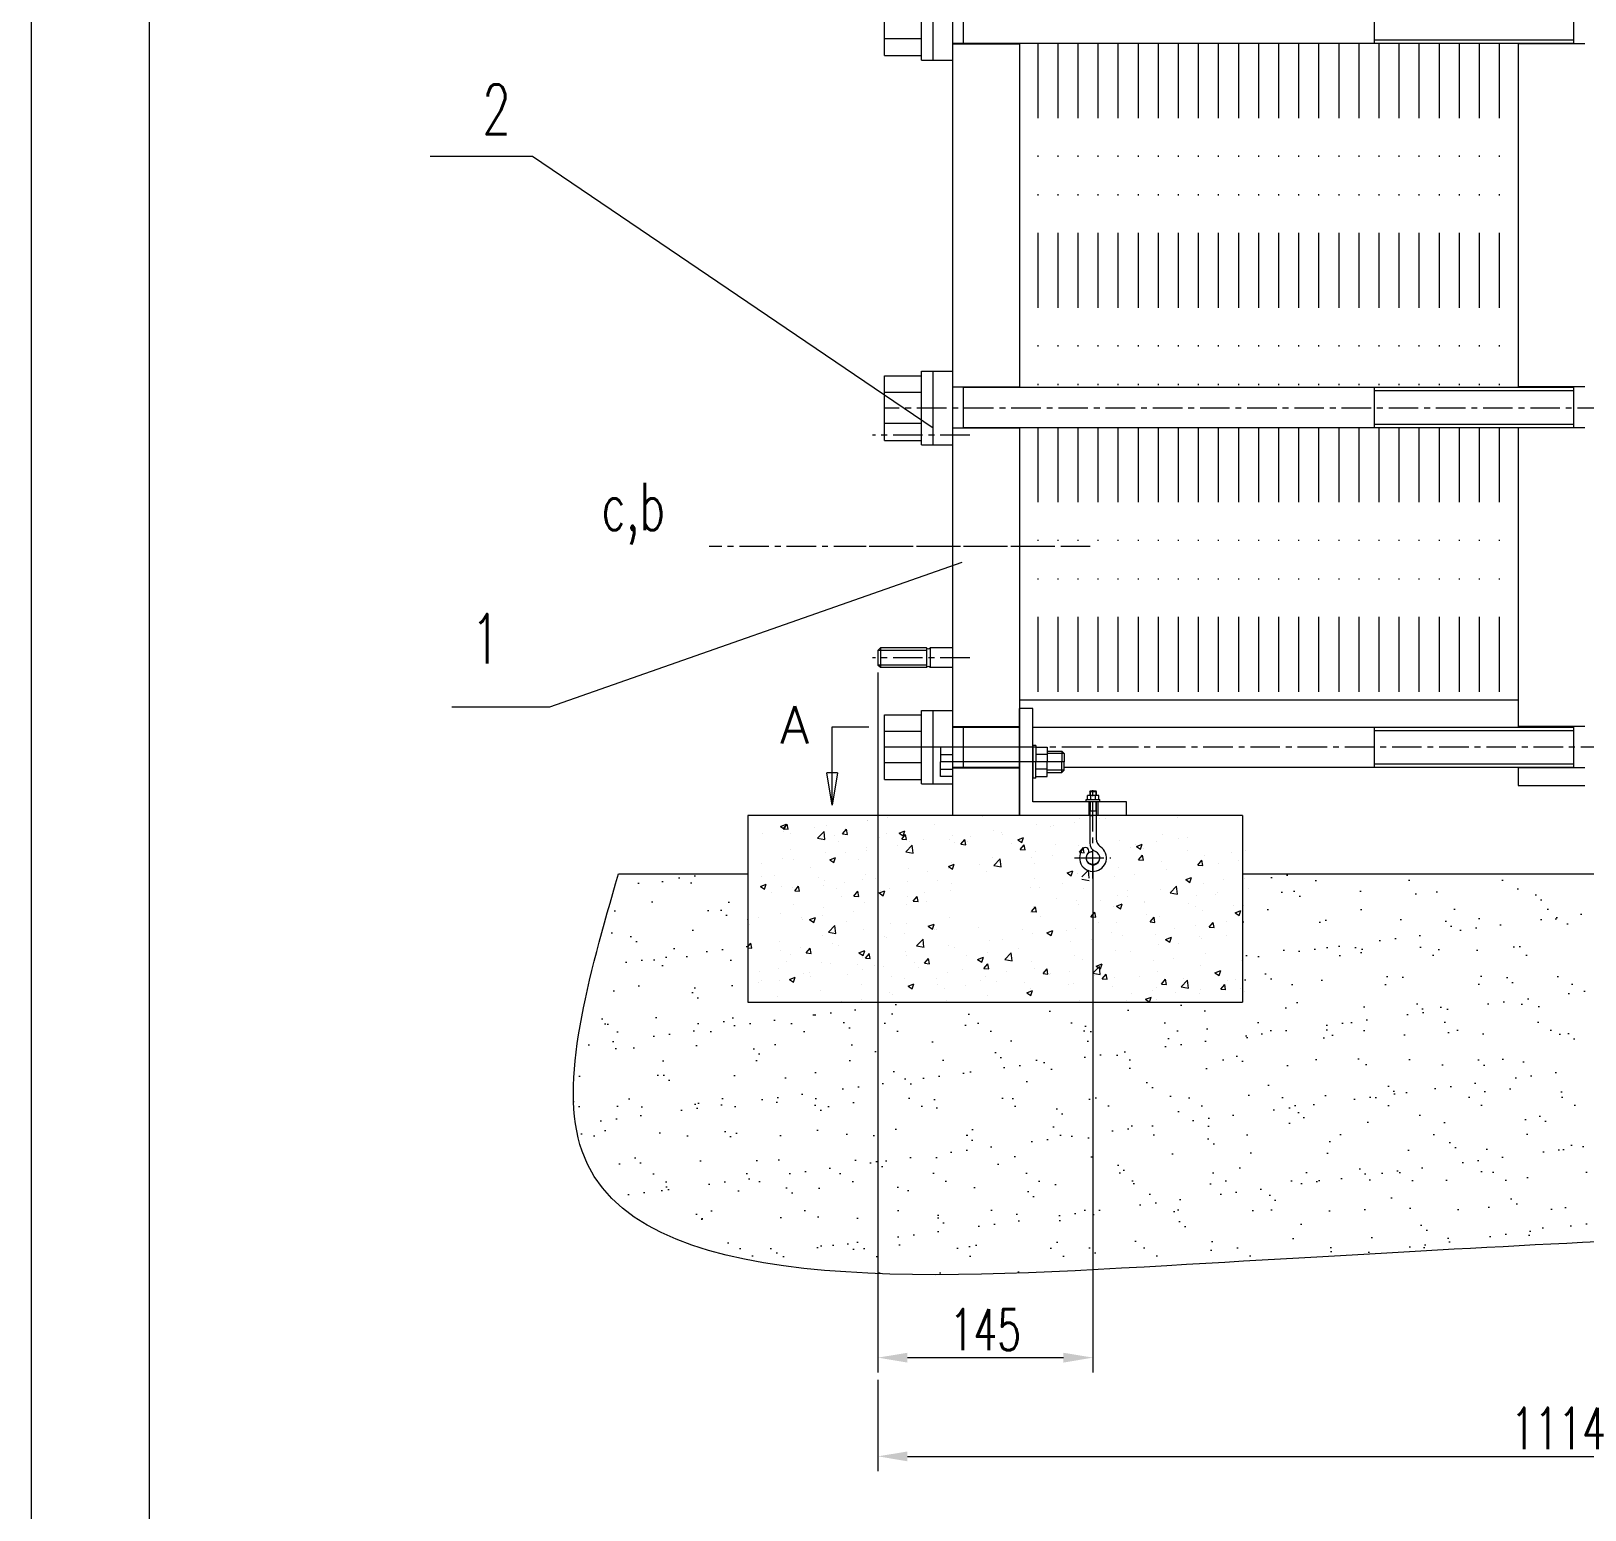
# Model space of a CAD drawing. Header units: millimetres. Extents: x -394 to 6212, y -2458 to 809.
# Drawn here: x 5617.7 to 5749.5, y -1777.1 to -1651.7 of the extents above; entities that cross this region are included whole.
import ezdxf

# ---------------------------------------------------------------- set-up
doc = ezdxf.new("R2010")
doc.units = ezdxf.units.MM
doc.header["$PDSIZE"] = -5
doc.linetypes.add('CENTERX2', pattern=[4, 2.5, -0.5, 0.5, -0.5])
doc.linetypes.add('DIVIDE', pattern=[31.75, 12.7, -6.35, 0, -6.35, 0, -6.35])
doc.layers.get('0').update_dxf_attribs({"lineweight": 18})
doc.layers.get('DEFPOINTS').update_dxf_attribs({"lineweight": 18})
for name, color, linetype, lineweight, true_color in [('1', 1, 'Continuous', 18, 0xff0000), ('2', 2, 'Continuous', 18, 0xffff00), ('3', 3, 'CENTERX2', 18, 0x00ff00), ('4', 4, 'DIVIDE', 18, 0x00ffff)]:
    doc.layers.add(name, color=color, linetype=linetype, lineweight=lineweight, true_color=true_color)
doc.styles.add('HZ', font='txt.shx', dxfattribs={"width": 0.67, "bigfont": 'hztxt.shx'})
doc.styles.get("Standard").update_dxf_attribs({"font": 'txt.shx', "bigfont": 'gbcbig.shx'})
doc.styles.add('STYLE1', font='txt.shx', dxfattribs={"width": 0.67, "bigfont": 'hztxt.shx'})
doc.dimstyles.new('STANDARD$0', dxfattribs={"dimtxt": 3.5, "dimasz": 2.5, "dimexe": 1.25, "dimexo": 0.625, "dimtad": 1, "dimdec": 4, "dimdsep": 46, "dimtxsty": 'HZ', "dimcen": 2.5, "dimdle": 5, "dimadec": 0, "dimazin": 0, "dimtfac": 1, "dimtmove": 0, "dimatfit": 3, "dimfxl": 1, "dimtolj": 1, "dimlwd": -1, "dimlwe": -1, "dimarcsym": 0})

# ---------------------------------------------------------------- blocks, each defined once
blk = doc.blocks.new('_CLOSED')
at = {"color": 0, "linetype": 'ByBlock', "lineweight": -2}
for p, q in [((-1, 0.166667), (0, 0)), ((-1, 0.166667), (-1, -0.166667)), ((0, 0), (-1, -0.166667)), ((0, 0), (-1, 0))]:
    blk.add_line(p, q, dxfattribs=at)
blk = doc.blocks.new('*D399')
at = {"color": 0}
for p, q in [((5689.53, -1706.1), (5689.53, -1765.45)), ((5707.76, -1722.46), (5707.76, -1765.45)), ((5692.03, -1764.2), (5705.26, -1764.2))]:
    blk.add_line(p, q, dxfattribs=at)
for points in [[(5692.03, -1763.79), (5692.03, -1764.62), (5689.53, -1764.2)], [(5705.26, -1763.79), (5705.26, -1764.62), (5707.76, -1764.2)]]:
    blk.add_solid(points, dxfattribs=at)
at = {"layer": 'DEFPOINTS', "color": 0}
for p in [(5689.53, -1705.48), (5707.76, -1721.83), (5707.76, -1764.2)]:
    blk.add_point(p, dxfattribs=at)
at = {"color": 0, "insert": (5698.64, -1761.83), "char_height": 3.5, "attachment_point": 5, "style": 'HZ'}
blk.add_mtext('\\A1;145', dxfattribs=at)
blk = doc.blocks.new('*D400')
at = {"color": 0}
for p, q in [((5804.91, -1718.84), (5804.91, -1773.82)), ((5689.53, -1766.08), (5689.53, -1773.82)), ((5692.03, -1772.57), (5802.41, -1772.57))]:
    blk.add_line(p, q, dxfattribs=at)
for points in [[(5692.03, -1772.16), (5692.03, -1772.99), (5689.53, -1772.57)], [(5802.41, -1772.16), (5802.41, -1772.99), (5804.91, -1772.57)]]:
    blk.add_solid(points, dxfattribs=at)
at = {"layer": 'DEFPOINTS', "color": 0}
for p in [(5804.91, -1718.22), (5689.53, -1765.45), (5804.91, -1772.57)]:
    blk.add_point(p, dxfattribs=at)
at = {"color": 0, "insert": (5747.22, -1770.2), "char_height": 3.5, "attachment_point": 5, "style": 'HZ'}
blk.add_mtext('\\A1;1114', dxfattribs=at)

msp = doc.modelspace()

# ---------------------------------------------------------------- hatches: boundary and pattern name
at = {"layer": '2'}
h = msp.add_hatch(dxfattribs=at)
h.set_pattern_fill('AR-SAND', color=256, scale=0.1, style=0)
h.set_pattern_definition([(37.5, (3713.191, -2369.4967), (-0.160003, 4.8941324), [0, -3.8608, 0, -4.318, 0, -4.1275]), (7.5, (3713.191, -2369.497), (4.495233, 7.168251), [0, -2.0828, 0, -3.4798, 0, -1.3335]), (327.5, (3710.067, -2369.4967), (7.909924, 0.014372), [0, -1.27, 0, -4.572, 0, -5.969]), (317.5, (3710.067, -2369.497), (7.635565, 2.229293), [0, -0.635, 0, -2.9972, 0, -3.429])])
edge = h.paths.add_edge_path(flags=0)
edge.add_spline(control_points=[(5667.53123, -1723.18442), (5664.98253, -1732.03564), (5657.00302, -1759.74711), (5737.56967, -1755.01234), (5774.57235, -1752.92829), (5814.7787, -1752.56998), (5819.57233, -1750.75601)], knot_values=[0, 0, 0, 0, 24.206218146, 75.785082964, 166.21556934, 183.086751471, 183.086751471, 183.086751471, 183.086751471], weights=[1, 1, 1, 1, 1, 1, 1], degree=3, periodic=0)
edge.add_line((5819.57233, -1750.75601), (5810.89312, -1734.05867))
edge.add_line((5810.89312, -1734.05867), (5776.5379, -1734.05867))
edge.add_line((5776.5379, -1734.05867), (5776.5379, -1723.18442))
edge.add_line((5776.5379, -1723.18442), (5720.44263, -1723.18442))
edge.add_line((5720.44263, -1723.18442), (5720.44263, -1734.05867))
edge.add_line((5720.44263, -1734.05867), (5678.48943, -1734.05867))
edge.add_line((5678.48943, -1734.05867), (5678.48943, -1723.18442))
edge.add_line((5678.48943, -1723.18442), (5667.53123, -1723.18442))

# ---------------------------------------------------------------- linework, layer by layer
at = {"lineweight": 0}
for p, q in [((5693.63438, -1704.23232), (5689.53056, -1704.23232)), ((5693.63438, -1705.4772), (5689.53056, -1705.4772))]:
    msp.add_line(p, q, dxfattribs=at)
at = {"layer": '1'}
for p, q in [((5627.74256, -1526.0524), (5627.74256, -1926.0524)), ((5690.07821, -1653.79951), (5690.07821, -1648.31755)), ((5693.21593, -1654.17758), (5693.21593, -1647.93948)), ((5694.21049, -1654.17758), (5694.21049, -1647.93948)), ((5696.79726, -1652.80709), (5696.79726, -1649.30997)), ((5731.61849, -1652.75983), (5731.61849, -1649.35723)), ((5748.51559, -1652.80709), (5748.51559, -1649.30997)), ((5693.21593, -1652.38176), (5690.07821, -1652.38176)), ((5695.8521, -1652.75983), (5748.51559, -1652.75983)), ((5695.8521, -1652.80709), (5701.5221, -1652.80709)), ((5749.46076, -1652.80709), (5743.79076, -1652.80709)), ((5690.07821, -1653.79951), (5693.21593, -1653.79951)), ((5693.21593, -1686.80293), (5693.21593, -1680.56484)), ((5694.21049, -1686.80293), (5694.21049, -1680.56484)), ((5690.07821, -1686.42487), (5690.07821, -1680.9429)), ((5690.07821, -1680.9429), (5693.21593, -1680.9429)), ((5690.07821, -1680.9429), (5693.21593, -1680.9429)), ((5695.8521, -1681.87458), (5701.5221, -1681.87458)), ((5696.79726, -1685.37169), (5696.79726, -1681.87458)), ((5696.79726, -1681.92183), (5748.51559, -1681.92183)), ((5731.61849, -1685.32443), (5731.61849, -1681.92183)), ((5749.46076, -1681.87458), (5743.79076, -1681.87458)), ((5748.51559, -1685.37169), (5748.51559, -1681.87458)), ((5693.21593, -1682.36065), (5690.07821, -1682.36065)), ((5693.21593, -1685.00712), (5690.07821, -1685.00712)), ((5695.8521, -1685.37169), (5701.5221, -1685.37169)), ((5696.79726, -1685.32443), (5748.51559, -1685.32443)), ((5749.46076, -1685.37169), (5743.79076, -1685.37169)), ((5690.07821, -1686.42487), (5693.21593, -1686.42487)), ((5690.07821, -1709.70063), (5693.21593, -1709.70063)), ((5690.07821, -1709.70063), (5693.21593, -1709.70063)), ((5690.07821, -1715.18259), (5690.07821, -1709.70063)), ((5693.21593, -1715.56066), (5693.21593, -1709.32256)), ((5694.21049, -1715.56066), (5694.21049, -1709.32256)), ((5695.8521, -1710.69305), (5701.5221, -1710.69305)), ((5695.8521, -1710.74031), (5701.5221, -1710.74031)), ((5696.79726, -1714.19017), (5696.79726, -1710.69305)), ((5702.6561, -1710.74031), (5748.51559, -1710.74031)), ((5731.61849, -1714.14291), (5731.61849, -1710.74031)), ((5749.46076, -1710.69305), (5743.79076, -1710.69305)), ((5748.51559, -1714.19017), (5748.51559, -1710.69305)), ((5693.21593, -1711.11837), (5690.07821, -1711.11837)), ((5693.21593, -1713.76484), (5690.07821, -1713.76484)), ((5695.8521, -1714.14291), (5701.5221, -1714.14291)), ((5695.8521, -1714.19017), (5701.5221, -1714.19017)), ((5705.31499, -1714.14291), (5748.51559, -1714.14291)), ((5749.46076, -1714.19017), (5743.79076, -1714.19017)), ((5690.07821, -1715.18259), (5693.21593, -1715.18259)), ((5707.4819, -1716.19126), (5707.5281, -1716.14506)), ((5707.4819, -1716.19126), (5708.0363, -1716.19126)), ((5707.4819, -1716.19126), (5707.4819, -1716.55074)), ((5707.5281, -1716.14506), (5707.9901, -1716.14506)), ((5708.0363, -1716.19126), (5707.9901, -1716.14506)), ((5708.0363, -1716.19126), (5708.0363, -1716.55074)), ((5707.17443, -1717.08505), (5707.17443, -1716.88694)), ((5707.17443, -1716.88694), (5708.34376, -1716.88694)), ((5707.4819, -1717.08505), (5707.4819, -1720.54285)), ((5708.0363, -1717.08505), (5708.0363, -1720.21373)), ((5708.34376, -1717.08505), (5708.34376, -1716.88694))]:
    msp.add_line(p, q, dxfattribs=at)
at = {"layer": '1', "ltscale": 0.25}
for p, q in [((5695.8521, -1601.53045), (5695.8521, -1701.54925)), ((5701.5221, -1652.75983), (5701.5221, -1663.55995)), ((5743.79076, -1652.75983), (5743.79076, -1663.55995)), ((5693.21593, -1654.17758), (5695.8521, -1654.17758)), ((5701.5221, -1657.47966), (5701.5221, -1681.92183)), ((5743.79076, -1657.47966), (5743.79076, -1681.92183)), ((5693.21593, -1680.56484), (5695.8521, -1680.56484)), ((5693.21593, -1680.56484), (5695.8521, -1680.56484)), ((5695.8521, -1680.50408), (5695.8521, -1686.74218)), ((5701.5221, -1685.32443), (5701.5221, -1708.43994)), ((5743.79076, -1685.32443), (5743.79076, -1708.43994)), ((5693.21593, -1686.80293), (5695.8521, -1686.80293)), ((5695.8521, -1701.54925), (5695.8521, -1718.21905)), ((5743.79076, -1701.54925), (5743.79076, -1703.24995)), ((5701.5221, -1706.65255), (5701.5221, -1718.21905)), ((5743.79076, -1706.65255), (5743.79076, -1710.74031)), ((5693.21593, -1709.32256), (5695.8521, -1709.32256)), ((5743.79076, -1708.43994), (5701.5221, -1708.43994)), ((5702.6561, -1712.29787), (5702.6561, -1715.06823)), ((5702.92412, -1712.29787), (5702.6561, -1712.29787)), ((5702.92412, -1712.29787), (5702.92412, -1713.68305)), ((5694.83076, -1712.43508), (5694.83076, -1713.68305)), ((5695.8521, -1712.43508), (5694.83076, -1712.43508)), ((5694.83076, -1713.05906), (5695.8521, -1713.05906)), ((5695.8521, -1712.43508), (5695.8521, -1714.93102)), ((5702.92412, -1712.43508), (5703.86857, -1712.43508)), ((5703.86857, -1713.05906), (5702.92412, -1713.05906)), ((5703.86857, -1712.43508), (5703.86857, -1713.68305)), ((5703.86857, -1712.77698), (5705.10548, -1712.77698)), ((5705.10548, -1712.77698), (5705.10548, -1713.68305)), ((5705.10548, -1712.77698), (5705.31499, -1712.97762)), ((5705.31499, -1712.97762), (5705.31499, -1713.68305)), ((5694.83076, -1714.93102), (5694.83076, -1713.68305)), ((5694.83076, -1714.30703), (5695.8521, -1714.30703)), ((5695.8521, -1714.93102), (5694.83076, -1714.93102)), ((5702.92412, -1715.06823), (5702.92412, -1713.68305)), ((5703.86857, -1714.30703), (5702.92412, -1714.30703)), ((5702.92412, -1714.93102), (5703.86857, -1714.93102)), ((5703.86857, -1714.93102), (5703.86857, -1713.68305)), ((5703.86857, -1714.93102), (5703.86857, -1713.68305)), ((5703.86857, -1714.58911), (5705.10548, -1714.58911)), ((5705.10548, -1714.58911), (5705.10548, -1713.68305)), ((5705.10548, -1714.58911), (5705.31499, -1714.38848)), ((5705.31499, -1714.38848), (5705.31499, -1713.68305)), ((5743.79076, -1714.14291), (5743.79076, -1715.69905)), ((5693.21593, -1715.56066), (5695.8521, -1715.56066)), ((5702.92412, -1715.06823), (5702.6561, -1715.06823)), ((5743.79076, -1715.69905), (5749.46076, -1715.69905)), ((5701.5221, -1718.21905), (5695.8521, -1718.21905))]:
    msp.add_line(p, q, dxfattribs=at)
at = {"layer": '1', "lineweight": 0}
for p, q in [((5689.73804, -1704.02484), (5689.53056, -1704.23232)), ((5689.53056, -1704.23232), (5689.53056, -1705.4772)), ((5693.63767, -1704.02484), (5689.73804, -1704.02484)), ((5689.73804, -1704.02484), (5689.73804, -1705.68468)), ((5693.63438, -1704.02484), (5693.63438, -1705.68468)), ((5695.8521, -1704.02484), (5693.9451, -1704.02484)), ((5693.9456, -1704.02484), (5693.9456, -1705.68468)), ((5689.73804, -1705.68468), (5689.53056, -1705.4772)), ((5693.63767, -1705.68468), (5689.73804, -1705.68468)), ((5693.63767, -1704.55477), (5693.63438, -1704.55477)), ((5693.63767, -1705.68468), (5693.63438, -1705.68468)), ((5693.63767, -1705.68468), (5693.63438, -1705.68468)), ((5695.8521, -1705.68468), (5693.9451, -1705.68468)), ((5720.44263, -1718.21905), (5678.48943, -1718.21905)), ((5678.48943, -1718.21905), (5678.48943, -1734.05867)), ((5707.4819, -1717.84354), (5708.0363, -1717.84354)), ((5720.44263, -1718.21905), (5720.44263, -1734.05867)), ((5667.53123, -1723.18442), (5678.48943, -1723.18442)), ((5720.44263, -1723.18442), (5776.5379, -1723.18442)), ((5678.48943, -1734.05867), (5720.44263, -1734.05867))]:
    msp.add_line(p, q, dxfattribs=at)
at = {"layer": '1', "ltscale": 200}
for p, q in [((5702.6561, -1709.14705), (5701.5221, -1709.14705)), ((5701.5221, -1718.21905), (5701.5221, -1709.14705)), ((5702.6561, -1717.08505), (5702.6561, -1709.14705)), ((5710.5941, -1717.08505), (5702.6561, -1717.08505)), ((5710.5941, -1718.21905), (5710.5941, -1717.08505)), ((5710.5941, -1718.21905), (5701.5221, -1718.21905))]:
    msp.add_line(p, q, dxfattribs=at)
at = {"layer": '1', "ltscale": 0.1}
for p, q in [((5708.25393, -1716.55074), (5707.29012, -1716.55074)), ((5707.29012, -1716.88396), (5707.29012, -1716.55074)), ((5707.39602, -1717.08505), (5707.39602, -1718.21905)), ((5707.5788, -1716.88396), (5707.5788, -1716.55074)), ((5707.96526, -1716.88396), (5707.96526, -1716.55074)), ((5708.16068, -1717.08505), (5708.16068, -1718.21905)), ((5708.25393, -1716.88694), (5708.25393, -1716.55074))]:
    msp.add_line(p, q, dxfattribs=at)
at = {"layer": '1', "lineweight": 0}
for centre, start, end in [((5693.79139, -1703.91044), 216.6590614, 323.3409386), ((5693.79139, -1705.79909), 36.6590614, 143.3409386)]:
    msp.add_arc(centre, 0.19162, start, end, dxfattribs=at)
at = {"layer": '1'}
for centre, radius, start, end in [((5708.8448, -1720.21373), 0.8085, 180, 236.1390686), ((5707.7591, -1721.83181), 1.14007, 136.2364017, 56.1390686), ((5707.13594, -1721.23498), 0.2772, 316.2364017, 136.2364017), ((5707.7591, -1721.83181), 0.58567, 136.2364017, 67.5989023), ((5708.2904, -1720.54285), 0.8085, 180, 247.5989023)]:
    msp.add_arc(centre, radius, start, end, dxfattribs=at)
at = {"layer": '2'}
for p, q in [((5617.74256, -1516.0524), (5617.74256, -1936.0524)), ((5617.74256, -1516.0524), (5617.74256, -1936.0524)), ((5617.74256, -1516.0524), (5617.74256, -1936.0524)), ((5617.74256, -1516.0524), (5617.74256, -1936.0524)), ((5731.61849, -1652.47628), (5748.51559, -1652.47628)), ((5731.61849, -1682.20538), (5748.51559, -1682.20538)), ((5731.61849, -1685.04088), (5748.51559, -1685.04088)), ((5685.63927, -1714.62527), (5685.63927, -1710.71037)), ((5685.63927, -1710.71037), (5688.76318, -1710.71037)), ((5731.61849, -1711.02386), (5748.51559, -1711.02386)), ((5731.61849, -1713.85936), (5748.51559, -1713.85936)), ((5707.5281, -1716.14506), (5707.5281, -1716.55074)), ((5707.9901, -1716.14506), (5707.9901, -1716.55074)), ((5707.5281, -1717.08505), (5707.5281, -1717.84354)), ((5707.9901, -1717.08505), (5707.9901, -1717.84354)), ((5688.61118, -1718.62874), (5688.61118, -1718.62874)), ((5688.68639, -1718.61659), (5688.68639, -1718.61659)), ((5690.36356, -1718.39803), (5690.36356, -1718.39803)), ((5698.43002, -1718.32616), (5698.43002, -1718.32616)), ((5706.17078, -1718.83542), (5706.17078, -1718.83542)), ((5706.59655, -1718.4633), (5706.59655, -1718.4633)), ((5707.54524, -1718.21905), (5707.61411, -1718.2655)), ((5707.61319, -1718.26782), (5707.62955, -1718.21905)), ((5708.27193, -1718.46166), (5708.27193, -1718.46166)), ((5708.8219, -1718.48639), (5708.8219, -1718.48639)), ((5711.1793, -1718.26947), (5711.1793, -1718.26947)), ((5714.91606, -1718.42735), (5714.91606, -1718.42735)), ((5679.78682, -1719.79049), (5679.78682, -1719.79049)), ((5681.26455, -1719.16713), (5681.75467, -1718.97899)), ((5681.26455, -1719.16713), (5681.61274, -1719.40199)), ((5681.5006, -1719.35589), (5681.83806, -1718.95372)), ((5681.5006, -1719.35589), (5681.919, -1719.39249)), ((5681.5392, -1719.55978), (5681.5392, -1719.55978)), ((5681.55659, -1719.55759), (5681.55659, -1719.55759)), ((5681.61182, -1719.40429), (5681.75375, -1718.98128)), ((5681.91808, -1719.39479), (5681.83715, -1718.95602)), ((5682.1534, -1719.78217), (5682.1534, -1719.78217)), ((5684.19032, -1719.21075), (5684.19032, -1719.21075)), ((5684.41402, -1720.16154), (5684.95924, -1719.5933)), ((5684.41402, -1720.16153), (5685.03657, -1720.25809)), ((5685.03562, -1720.25983), (5684.95828, -1719.59504)), ((5685.15065, -1719.06472), (5685.15065, -1719.06472)), ((5685.89016, -1719.94005), (5685.89016, -1719.94005)), ((5686.52142, -1719.79515), (5686.85888, -1719.39298)), ((5686.52142, -1719.79515), (5686.93982, -1719.83176)), ((5686.9389, -1719.83406), (5686.85797, -1719.39528)), ((5689.62692, -1720.09794), (5689.62692, -1720.09794)), ((5690.26542, -1719.72763), (5690.26542, -1719.72763)), ((5691.32445, -1719.72775), (5691.81458, -1719.53961)), ((5691.32445, -1719.72775), (5691.67265, -1719.96261)), ((5691.54224, -1720.23442), (5691.8797, -1719.83225)), ((5691.54224, -1720.23442), (5691.96064, -1720.27102)), ((5691.67172, -1719.96491), (5691.81366, -1719.5419)), ((5691.95973, -1720.27333), (5691.87879, -1719.83455)), ((5694.34772, -1719.02689), (5694.34772, -1719.02689)), ((5695.59404, -1720.22787), (5695.59404, -1720.22787)), ((5695.83104, -1719.92914), (5695.83104, -1719.92914)), ((5697.34642, -1719.99717), (5697.34642, -1719.99717)), ((5699.36678, -1719.48101), (5699.36678, -1719.48101)), ((5699.99755, -1719.64814), (5699.99755, -1719.64814)), ((5700.10733, -1719.86313), (5700.10733, -1719.86313)), ((5701.38436, -1720.28836), (5701.87449, -1720.10022)), ((5701.73163, -1720.52553), (5701.87356, -1720.10253)), ((5703.00249, -1718.95617), (5703.00249, -1718.95617)), ((5704.18963, -1719.16239), (5704.18963, -1719.16239)), ((5704.4184, -1719.06612), (5704.4184, -1719.06612)), ((5713.68288, -1719.82059), (5713.68288, -1719.82059)), ((5715.02761, -1720.21061), (5715.02761, -1720.21061)), ((5715.80477, -1720.08552), (5715.80477, -1720.08552)), ((5682.10081, -1721.1291), (5682.10081, -1721.1291)), ((5685.06553, -1721.39498), (5685.06553, -1721.39498)), ((5686.18311, -1720.42836), (5686.18311, -1720.42836)), ((5686.76969, -1721.38962), (5686.76969, -1721.38962)), ((5688.52207, -1721.15891), (5688.52207, -1721.15891)), ((5688.60127, -1720.94685), (5688.60127, -1720.94685)), ((5691.17319, -1720.80989), (5691.17319, -1720.80989)), ((5691.8847, -1721.32017), (5692.42992, -1720.75193)), ((5691.8847, -1721.32017), (5692.50726, -1721.41672)), ((5691.94272, -1721.2646), (5691.94272, -1721.2646)), ((5692.23698, -1720.42201), (5692.23698, -1720.42201)), ((5692.5063, -1721.41847), (5692.42896, -1720.75368)), ((5693.36367, -1720.25582), (5693.36367, -1720.25582)), ((5696.02502, -1720.56386), (5696.02502, -1720.56386)), ((5696.56306, -1720.67368), (5696.90052, -1720.27151)), ((5696.56306, -1720.67368), (5696.98146, -1720.71029)), ((5696.98055, -1720.7126), (5696.89961, -1720.27382)), ((5697.10043, -1720.41371), (5697.10043, -1720.41371)), ((5700.83719, -1720.57159), (5700.83719, -1720.57159)), ((5701.38436, -1720.28836), (5701.73255, -1720.52322)), ((5701.58388, -1721.11295), (5701.92134, -1720.71078)), ((5701.58388, -1721.11295), (5702.00228, -1721.14955)), ((5702.00137, -1721.15187), (5701.92043, -1720.71309)), ((5702.91737, -1721.28643), (5702.91737, -1721.28643)), ((5704.57394, -1720.72947), (5704.57394, -1720.72947)), ((5706.51143, -1720.79356), (5706.51143, -1720.79356)), ((5706.6047, -1721.35411), (5706.94217, -1720.95194)), ((5706.6047, -1721.35411), (5707.0231, -1721.39071)), ((5706.863, -1721.41398), (5706.863, -1721.41398)), ((5707.02219, -1721.39303), (5706.94125, -1720.95426)), ((5706.98042, -1721.04917), (5706.98042, -1721.04917)), ((5708.3107, -1720.88736), (5708.3107, -1720.88736)), ((5710.04718, -1720.34543), (5710.04718, -1720.34543)), ((5710.9453, -1720.91135), (5710.9453, -1720.91135)), ((5711.40127, -1720.66526), (5711.40127, -1720.66526)), ((5711.44426, -1720.84898), (5711.93439, -1720.66083)), ((5711.44426, -1720.84898), (5711.79246, -1721.08384)), ((5711.79153, -1721.08615), (5711.93347, -1720.66315)), ((5712.04746, -1721.04524), (5712.04746, -1721.04524)), ((5713.15365, -1720.43455), (5713.15365, -1720.43455)), ((5715.78422, -1721.20313), (5715.78422, -1721.20313)), ((5719.52097, -1721.36101), (5719.52097, -1721.36101)), ((5720.72757, -1721.20984), (5720.72757, -1721.20984)), ((5679.69771, -1722.32066), (5679.69771, -1722.32066)), ((5681.47147, -1721.88785), (5681.47147, -1721.88785)), ((5682.34884, -1721.97164), (5682.34884, -1721.97164)), ((5683.77812, -1722.66607), (5683.77812, -1722.66607)), ((5685.44289, -1721.98547), (5685.93302, -1721.79732)), ((5685.4429, -1721.98547), (5685.79109, -1722.22033)), ((5685.79017, -1722.22262), (5685.9321, -1721.79962)), ((5687.86042, -1721.96533), (5687.86042, -1721.96533)), ((5692.15186, -1722.75227), (5692.15186, -1722.75227)), ((5695.5028, -1722.54608), (5695.99293, -1722.35794)), ((5695.5028, -1722.54608), (5695.851, -1722.78094)), ((5695.50494, -1722.75805), (5695.50494, -1722.75805)), ((5695.74592, -1722.25939), (5695.74592, -1722.25939)), ((5695.85007, -1722.78324), (5695.992, -1722.36024)), ((5698.15606, -1722.40902), (5698.15606, -1722.40902)), ((5699.28167, -1721.81126), (5699.28167, -1721.81126)), ((5699.35539, -1722.4788), (5699.90061, -1721.91057)), ((5699.35539, -1722.4788), (5699.97795, -1722.57535)), ((5699.97699, -1722.57711), (5699.89965, -1721.91232)), ((5702.57691, -1721.827), (5702.57691, -1721.827)), ((5702.7807, -1722.31282), (5702.7807, -1722.31282)), ((5704.32929, -1721.5963), (5704.32929, -1721.5963)), ((5706.82608, -1723.43933), (5707.3713, -1722.87109)), ((5707.44767, -1723.53764), (5707.37034, -1722.87285)), ((5709.96206, -1722.67568), (5709.96206, -1722.67568)), ((5711.62552, -1721.99148), (5711.96299, -1721.58931)), ((5711.62552, -1721.99148), (5712.04393, -1722.02808)), ((5712.04301, -1722.03041), (5711.96207, -1721.59163)), ((5713.59777, -1722.15085), (5713.59777, -1722.15085)), ((5713.96328, -1722.84641), (5713.96328, -1722.84641)), ((5716.64634, -1722.43074), (5716.98381, -1722.02857)), ((5716.64634, -1722.43074), (5717.06475, -1722.46735)), ((5717.06383, -1722.46968), (5716.98289, -1722.0309)), ((5717.19182, -1721.65797), (5717.19182, -1721.65797)), ((5718.38414, -1722.26439), (5718.38414, -1722.26439)), ((5720.13651, -1722.03368), (5720.13651, -1722.03368)), ((5678.52944, -1724.14153), (5678.52944, -1724.14153)), ((5679.56134, -1724.24318), (5680.05147, -1724.05504)), ((5679.69581, -1723.3668), (5679.69581, -1723.3668)), ((5679.90861, -1724.48034), (5680.05054, -1724.05733)), ((5680.79026, -1723.35914), (5680.79026, -1723.35914)), ((5684.52702, -1723.51702), (5684.52702, -1723.51702)), ((5684.9282, -1724.1505), (5684.9282, -1724.1505)), ((5684.98041, -1723.72523), (5684.98041, -1723.72523)), ((5686.68058, -1723.9198), (5686.68058, -1723.9198)), ((5688.26377, -1723.67491), (5688.26377, -1723.67491)), ((5688.51615, -1723.2771), (5688.51615, -1723.2771)), ((5689.33171, -1723.57077), (5689.33171, -1723.57077)), ((5692.00053, -1723.83279), (5692.00053, -1723.83279)), ((5693.75256, -1722.98875), (5693.75256, -1722.98875)), ((5694.61609, -1723.71429), (5694.61609, -1723.71429)), ((5695.73729, -1723.99067), (5695.73729, -1723.99067)), ((5698.69839, -1723.01355), (5698.69839, -1723.01355)), ((5702.83225, -1723.61669), (5702.83225, -1723.61669)), ((5705.13893, -1724.00815), (5705.13893, -1724.00815)), ((5705.56271, -1723.10669), (5706.05284, -1722.91855)), ((5705.56271, -1723.10669), (5705.9109, -1723.34156)), ((5705.90998, -1723.34387), (5706.05191, -1722.92086)), ((5706.42631, -1723.12381), (5706.42631, -1723.12381)), ((5706.82608, -1723.63743), (5707.44864, -1723.73399)), ((5709.55978, -1723.42614), (5709.55978, -1723.42614)), ((5711.31216, -1723.19543), (5711.31216, -1723.19543)), ((5715.62261, -1723.66731), (5716.11274, -1723.47917)), ((5715.62261, -1723.66731), (5715.97081, -1723.90217)), ((5715.96988, -1723.90449), (5716.11182, -1723.48148)), ((5717.1067, -1723.98823), (5717.1067, -1723.98823)), ((5718.8209, -1723.68652), (5718.8209, -1723.68652)), ((5720.64245, -1723.5401), (5720.64245, -1723.5401)), ((5679.56134, -1724.24318), (5679.90953, -1724.47804)), ((5680.50735, -1724.73252), (5680.50735, -1724.73252)), ((5681.38635, -1724.21811), (5681.38635, -1724.21811)), ((5682.26619, -1724.29941), (5682.26619, -1724.29941)), ((5682.47186, -1724.62123), (5682.80932, -1724.21906)), ((5682.47186, -1724.62123), (5682.89026, -1724.65784)), ((5682.88934, -1724.66014), (5682.8084, -1724.22136)), ((5686.00295, -1724.4573), (5686.00295, -1724.4573)), ((5686.45148, -1725.11576), (5686.45148, -1725.11576)), ((5687.49268, -1725.0605), (5687.83014, -1724.65833)), ((5687.49268, -1725.0605), (5687.91108, -1725.0971)), ((5687.91016, -1725.09941), (5687.82922, -1724.66063)), ((5689.62124, -1724.8038), (5690.11137, -1724.61566)), ((5689.62124, -1724.8038), (5689.96944, -1725.03866)), ((5689.73971, -1724.61518), (5689.73971, -1724.61518)), ((5689.96851, -1725.04096), (5690.11045, -1724.61795)), ((5690.53379, -1724.41502), (5690.53379, -1724.41502)), ((5692.06674, -1725.08252), (5692.06674, -1725.08252)), ((5692.5135, -1725.49976), (5692.85096, -1725.09759)), ((5692.5135, -1725.49976), (5692.9319, -1725.53637)), ((5692.93098, -1725.53868), (5692.85004, -1725.0999)), ((5693.47647, -1724.77306), (5693.47647, -1724.77306)), ((5695.6608, -1724.58965), (5695.6608, -1724.58965)), ((5702.4878, -1724.35718), (5702.4878, -1724.35718)), ((5703.2108, -1724.30644), (5703.2108, -1724.30644)), ((5704.68674, -1725.24672), (5704.68674, -1725.24672)), ((5706.34119, -1725.45407), (5706.34119, -1725.45407)), ((5706.94756, -1724.46433), (5706.94756, -1724.46433)), ((5708.42349, -1725.4046), (5708.42349, -1725.4046)), ((5709.87694, -1725.00594), (5709.87694, -1725.00594)), ((5710.65629, -1725.08799), (5710.65629, -1725.08799)), ((5710.68432, -1724.62221), (5710.68432, -1724.62221)), ((5713.51265, -1724.4811), (5713.51265, -1724.4811)), ((5714.29677, -1724.79607), (5714.84199, -1724.22783)), ((5714.29677, -1724.79607), (5714.91932, -1724.89262)), ((5714.42107, -1724.78009), (5714.42107, -1724.78009)), ((5714.73859, -1724.38726), (5714.73859, -1724.38726)), ((5714.91836, -1724.89438), (5714.84102, -1724.2296)), ((5716.54265, -1725.02527), (5716.54265, -1725.02527)), ((5718.15783, -1724.93798), (5718.15783, -1724.93798)), ((5718.29503, -1724.79457), (5718.29503, -1724.79457)), ((5720.4982, -1725.22349), (5720.4982, -1725.22349)), ((5720.94615, -1724.44554), (5720.94615, -1724.44554)), ((5681.30123, -1726.54836), (5681.30123, -1726.54836)), ((5682.36918, -1725.81649), (5682.36918, -1725.81649)), ((5684.83909, -1726.68068), (5684.83909, -1726.68068)), ((5684.89529, -1726.05549), (5684.89529, -1726.05549)), ((5687.49022, -1726.33165), (5687.49022, -1726.33165)), ((5688.43104, -1725.60736), (5688.43104, -1725.60736)), ((5691.91107, -1725.74964), (5691.91107, -1725.74964)), ((5693.66345, -1725.51893), (5693.66345, -1725.51893)), ((5702.49168, -1726.48946), (5702.49168, -1726.48946)), ((5702.55514, -1726.37829), (5702.8926, -1725.97612)), ((5702.55514, -1726.37829), (5702.97354, -1726.4149)), ((5702.74714, -1725.94694), (5702.74714, -1725.94694)), ((5702.97262, -1726.41722), (5702.89168, -1725.97844)), ((5703.29744, -1726.76904), (5703.29744, -1726.76904)), ((5706.57399, -1725.78873), (5706.57399, -1725.78873)), ((5707.57596, -1726.81756), (5707.91343, -1726.41539)), ((5707.57596, -1726.81756), (5707.99436, -1726.85416)), ((5707.71829, -1726.18702), (5707.71829, -1726.18702)), ((5707.99344, -1726.85648), (5707.91251, -1726.41771)), ((5709.47067, -1725.95632), (5709.47067, -1725.95632)), ((5709.74106, -1725.92503), (5710.23119, -1725.73688)), ((5709.74106, -1725.92503), (5710.08925, -1726.15989)), ((5710.08832, -1726.1622), (5710.23026, -1725.7392)), ((5712.1218, -1725.60729), (5712.1218, -1725.60729)), ((5712.16025, -1725.56248), (5712.16025, -1725.56248)), ((5712.3336, -1726.62496), (5712.3336, -1726.62496)), ((5713.42753, -1726.81136), (5713.42753, -1726.81136)), ((5715.89701, -1725.72037), (5715.89701, -1725.72037)), ((5716.4159, -1725.92423), (5716.4159, -1725.92423)), ((5717.02158, -1726.31849), (5717.02158, -1726.31849)), ((5719.63377, -1725.87825), (5719.63377, -1725.87825)), ((5719.80096, -1726.48564), (5720.29109, -1726.2975)), ((5719.80096, -1726.48564), (5720.14916, -1726.7205)), ((5720.14823, -1726.72282), (5720.29016, -1726.29982)), ((5720.55733, -1725.87036), (5720.55733, -1725.87036)), ((5678.49298, -1727.07866), (5678.48943, -1727.0482)), ((5678.48943, -1727.07622), (5678.49394, -1727.07692)), ((5678.66586, -1727.4934), (5678.66586, -1727.4934)), ((5679.3976, -1726.9173), (5679.3976, -1726.9173)), ((5683.08672, -1726.91138), (5683.08672, -1726.91138)), ((5683.13435, -1727.07518), (5683.13435, -1727.07518)), ((5683.73969, -1727.06152), (5684.22982, -1726.87337)), ((5683.73969, -1727.06152), (5684.08788, -1727.29638)), ((5684.08695, -1727.29867), (5684.22889, -1726.87567)), ((5685.34207, -1728.139), (5685.88729, -1727.57076)), ((5685.34207, -1728.139), (5685.96463, -1728.23555)), ((5685.96366, -1728.2373), (5685.88633, -1727.57251)), ((5686.87111, -1727.23307), (5686.87111, -1727.23307)), ((5688.34592, -1727.93762), (5688.34592, -1727.93762)), ((5690.60787, -1727.39095), (5690.60787, -1727.39095)), ((5691.98162, -1727.41278), (5691.98162, -1727.41278)), ((5693.79959, -1727.62213), (5694.28972, -1727.43399)), ((5693.79959, -1727.62213), (5694.14779, -1727.85699)), ((5694.14686, -1727.85929), (5694.28879, -1727.43629)), ((5694.32708, -1727.89093), (5694.32708, -1727.89093)), ((5694.34463, -1727.54884), (5694.34463, -1727.54884)), ((5694.47309, -1727.93079), (5694.47309, -1727.93079)), ((5695.57568, -1726.91991), (5695.57568, -1726.91991)), ((5698.08138, -1727.70672), (5698.08138, -1727.70672)), ((5701.81814, -1727.8646), (5701.81814, -1727.8646)), ((5703.8595, -1728.18274), (5704.34963, -1727.9946)), ((5704.16899, -1728.02643), (5704.16899, -1728.02643)), ((5704.20676, -1728.41991), (5704.3487, -1727.99691)), ((5705.5549, -1728.02249), (5705.5549, -1728.02249)), ((5706.25607, -1727.78433), (5706.25607, -1727.78433)), ((5708.25129, -1727.3257), (5708.25129, -1727.3257)), ((5709.79182, -1727.3362), (5709.79182, -1727.3362)), ((5712.59678, -1727.25682), (5712.93425, -1726.85465)), ((5712.59678, -1727.25682), (5713.01518, -1727.29343)), ((5713.01426, -1727.29575), (5712.93333, -1726.85697)), ((5714.70116, -1727.78615), (5714.70116, -1727.78615)), ((5716.45354, -1727.55545), (5716.45354, -1727.55545)), ((5717.6176, -1727.69609), (5717.95507, -1727.29392)), ((5717.6176, -1727.69609), (5718.03601, -1727.73269)), ((5718.03508, -1727.73502), (5717.95415, -1727.29624)), ((5719.10466, -1727.20642), (5719.10466, -1727.20642)), ((5678.48943, -1729.3673), (5678.75976, -1729.04514)), ((5678.48943, -1729.45319), (5678.84069, -1729.48392)), ((5678.83977, -1729.48622), (5678.75883, -1729.04744)), ((5681.21611, -1728.87862), (5681.21611, -1728.87862)), ((5682.99761, -1729.44156), (5682.99761, -1729.44156)), ((5684.81017, -1728.38575), (5684.81017, -1728.38575)), ((5685.64873, -1729.09253), (5685.64873, -1729.09253)), ((5686.16247, -1729.2924), (5686.16247, -1729.2924)), ((5690.06958, -1728.51052), (5690.06958, -1728.51052)), ((5690.24477, -1728.59167), (5690.24477, -1728.59167)), ((5691.82196, -1728.27981), (5691.82196, -1728.27981)), ((5692.81276, -1729.29763), (5693.35798, -1728.7294)), ((5692.81276, -1729.29763), (5693.43532, -1729.39418)), ((5693.43435, -1729.39593), (5693.35701, -1728.73114)), ((5695.49056, -1729.25016), (5695.49056, -1729.25016)), ((5696.00438, -1729.4279), (5696.00438, -1729.4279)), ((5699.02631, -1728.80203), (5699.02631, -1728.80203)), ((5700.08669, -1728.72717), (5700.08669, -1728.72717)), ((5702.66202, -1728.2772), (5702.66202, -1728.2772)), ((5703.8595, -1728.18274), (5704.2077, -1728.41761)), ((5705.87681, -1728.9479), (5705.87681, -1728.9479)), ((5707.62919, -1728.7172), (5707.62919, -1728.7172)), ((5709.29165, -1728.18037), (5709.29165, -1728.18037)), ((5710.28031, -1728.36817), (5710.28031, -1728.36817)), ((5713.02841, -1728.33826), (5713.02841, -1728.33826)), ((5713.34241, -1729.14162), (5713.34241, -1729.14162)), ((5713.91941, -1728.74336), (5714.40954, -1728.55522)), ((5713.91941, -1728.74336), (5714.2676, -1728.97822)), ((5714.26667, -1728.98054), (5714.4086, -1728.55753)), ((5715.00696, -1729.07465), (5715.00696, -1729.07465)), ((5716.76517, -1728.49614), (5716.76517, -1728.49614)), ((5716.93647, -1728.64874), (5716.93647, -1728.64874)), ((5719.08927, -1728.37392), (5719.08927, -1728.37392)), ((5720.47221, -1728.20061), (5720.47221, -1728.20061)), ((5720.50193, -1728.65402), (5720.50193, -1728.65402)), ((5681.24523, -1729.67227), (5681.24523, -1729.67227)), ((5681.77121, -1730.65215), (5681.77121, -1730.65215)), ((5682.08017, -1729.99314), (5682.08017, -1729.99314)), ((5683.44311, -1729.88658), (5683.78058, -1729.48441)), ((5683.44311, -1729.88658), (5683.86152, -1729.92318)), ((5683.86059, -1729.92549), (5683.77966, -1729.48671)), ((5684.72505, -1730.716), (5684.72505, -1730.716)), ((5687.91804, -1729.87985), (5688.40817, -1729.69171)), ((5687.91804, -1729.87985), (5688.26623, -1730.11471)), ((5688.2608, -1730.26787), (5688.2608, -1730.26787)), ((5688.2653, -1730.11701), (5688.40724, -1729.694)), ((5688.46394, -1730.32584), (5688.8014, -1729.92367)), ((5688.46394, -1730.32584), (5688.88234, -1730.36245)), ((5688.88141, -1730.36475), (5688.80048, -1729.92598)), ((5691.89651, -1729.74304), (5691.89651, -1729.74304)), ((5691.92208, -1730.12864), (5691.92208, -1730.12864)), ((5692.6316, -1730.69167), (5692.6316, -1730.69167)), ((5693.48476, -1730.76511), (5693.82222, -1730.36294)), ((5693.48476, -1730.76511), (5693.90316, -1730.80171)), ((5693.90224, -1730.80402), (5693.8213, -1730.36525)), ((5697.05245, -1730.10965), (5697.05245, -1730.10965)), ((5697.97794, -1730.44046), (5698.46807, -1730.25232)), ((5697.97794, -1730.44046), (5698.32614, -1730.67532)), ((5698.32521, -1730.67763), (5698.46714, -1730.25462)), ((5698.80483, -1729.87895), (5698.80483, -1729.87895)), ((5700.28345, -1730.45627), (5700.82866, -1729.88803)), ((5700.28345, -1730.45626), (5700.906, -1730.55282)), ((5700.90504, -1730.55457), (5700.8277, -1729.88978)), ((5701.45595, -1729.52992), (5701.45595, -1729.52992)), ((5702.5769, -1730.60746), (5702.5769, -1730.60746)), ((5706.17095, -1730.11458), (5706.17095, -1730.11458)), ((5706.84236, -1730.47612), (5706.84236, -1730.47612)), ((5709.7067, -1729.66645), (5709.7067, -1729.66645)), ((5710.92466, -1729.77539), (5710.92466, -1729.77539)), ((5712.85968, -1730.54704), (5712.85968, -1730.54704)), ((5714.61205, -1730.31633), (5714.61205, -1730.31633)), ((5717.26318, -1729.9673), (5717.26318, -1729.9673)), ((5720.38709, -1730.53087), (5720.38709, -1730.53087)), ((5679.51039, -1731.43454), (5679.51039, -1731.43454)), ((5681.13099, -1731.20888), (5681.13099, -1731.20888)), ((5682.03648, -1732.13757), (5682.52661, -1731.94942)), ((5682.38374, -1732.37472), (5682.52568, -1731.95172)), ((5683.24715, -1731.59242), (5683.24715, -1731.59242)), ((5683.75747, -1731.53011), (5683.75747, -1731.53011)), ((5683.80724, -1731.85342), (5683.80724, -1731.85342)), ((5685.50797, -1730.81003), (5685.50797, -1730.81003)), ((5686.9839, -1731.75031), (5686.9839, -1731.75031)), ((5687.83978, -1730.82937), (5687.83978, -1730.82937)), ((5688.2281, -1731.2714), (5688.2281, -1731.2714)), ((5689.24473, -1730.96792), (5689.24473, -1730.96792)), ((5689.98048, -1731.04069), (5689.98048, -1731.04069)), ((5690.72066, -1731.90819), (5690.72066, -1731.90819)), ((5691.81139, -1732.0733), (5691.81139, -1732.0733)), ((5692.98148, -1731.1258), (5692.98148, -1731.1258)), ((5694.45742, -1732.06608), (5694.45742, -1732.06608)), ((5695.40544, -1731.58042), (5695.40544, -1731.58042)), ((5696.71824, -1731.28369), (5696.71824, -1731.28369)), ((5698.50558, -1731.20437), (5698.84304, -1730.8022)), ((5698.50558, -1731.20437), (5698.92398, -1731.24098)), ((5698.67775, -1731.87759), (5698.67775, -1731.87759)), ((5698.92306, -1731.24329), (5698.84212, -1730.80451)), ((5698.94119, -1731.13229), (5698.94119, -1731.13229)), ((5700.455, -1731.44157), (5700.455, -1731.44157)), ((5702.76005, -1731.17686), (5702.76005, -1731.17686)), ((5703.5264, -1731.64364), (5703.86386, -1731.24147)), ((5703.5264, -1731.64364), (5703.9448, -1731.68024)), ((5703.94388, -1731.68256), (5703.86294, -1731.24378)), ((5704.03532, -1731.70878), (5704.03532, -1731.70878)), ((5704.19175, -1731.59946), (5704.19175, -1731.59946)), ((5705.7877, -1731.47808), (5705.7877, -1731.47808)), ((5707.75413, -1731.6149), (5708.29935, -1731.04666)), ((5707.75413, -1731.6149), (5708.37669, -1731.71145)), ((5707.92851, -1731.75734), (5707.92851, -1731.75734)), ((5708.03785, -1731.00108), (5708.52798, -1730.81293)), ((5708.03785, -1731.00108), (5708.38605, -1731.23594)), ((5708.37572, -1731.71321), (5708.29838, -1731.04842)), ((5708.38511, -1731.23825), (5708.52705, -1730.81525)), ((5708.43882, -1731.12905), (5708.43882, -1731.12905)), ((5708.54722, -1732.0829), (5708.88468, -1731.68073)), ((5708.54722, -1732.0829), (5708.96562, -1732.11951)), ((5708.9647, -1732.12183), (5708.88376, -1731.68305)), ((5709.62158, -1731.99671), (5709.62158, -1731.99671)), ((5711.66527, -1731.91522), (5711.66527, -1731.91522)), ((5713.25729, -1731.47188), (5713.25729, -1731.47188)), ((5715.40203, -1732.07311), (5715.40203, -1732.07311)), ((5716.85135, -1730.979), (5716.85135, -1730.979)), ((5718.09775, -1731.56169), (5718.58788, -1731.37355)), ((5718.09776, -1731.56169), (5718.44595, -1731.79655)), ((5718.44502, -1731.79887), (5718.58695, -1731.37587)), ((5679.40374, -1732.43315), (5679.40374, -1732.43315)), ((5679.67517, -1732.23084), (5679.67517, -1732.23084)), ((5681.15612, -1732.20244), (5681.15612, -1732.20244)), ((5682.03648, -1732.13757), (5682.38468, -1732.37243)), ((5684.63993, -1733.04626), (5684.63993, -1733.04626)), ((5688.17568, -1732.59813), (5688.17568, -1732.59813)), ((5690.51315, -1733.27906), (5690.51315, -1733.27906)), ((5692.09639, -1732.69818), (5692.58652, -1732.51004)), ((5692.09639, -1732.69818), (5692.44458, -1732.93304)), ((5692.44365, -1732.93534), (5692.58558, -1732.51234)), ((5694.59545, -1732.57833), (5694.59545, -1732.57833)), ((5695.21097, -1732.87053), (5695.21097, -1732.87053)), ((5696.96334, -1732.63983), (5696.96334, -1732.63983)), ((5698.19417, -1732.22396), (5698.19417, -1732.22396)), ((5699.61447, -1732.2908), (5699.61447, -1732.2908)), ((5701.93093, -1732.38185), (5701.93093, -1732.38185)), ((5702.15629, -1733.2588), (5702.64642, -1733.07065)), ((5702.15629, -1733.25879), (5702.50449, -1733.49366)), ((5702.49178, -1732.93771), (5702.49178, -1732.93771)), ((5702.50355, -1733.49596), (5702.64549, -1733.07296)), ((5705.66769, -1732.53973), (5705.66769, -1732.53973)), ((5706.08584, -1732.44484), (5706.08584, -1732.44484)), ((5709.40445, -1732.69761), (5709.40445, -1732.69761)), ((5711.01819, -1733.30792), (5711.01819, -1733.30792)), ((5712.77057, -1733.07721), (5712.77057, -1733.07721)), ((5713.1412, -1732.8555), (5713.1412, -1732.8555)), ((5713.56804, -1732.52217), (5713.90551, -1732.12)), ((5713.56804, -1732.52217), (5713.98644, -1732.55877)), ((5713.98552, -1732.5611), (5713.90458, -1732.12232)), ((5714.71795, -1733.2513), (5714.71795, -1733.2513)), ((5715.22482, -1732.77353), (5715.77004, -1732.2053)), ((5715.22482, -1732.77353), (5715.84738, -1732.87008)), ((5715.42169, -1732.72819), (5715.42169, -1732.72819)), ((5715.84641, -1732.87185), (5715.76907, -1732.20706)), ((5716.76623, -1733.30926), (5716.76623, -1733.30926)), ((5716.87796, -1733.01338), (5716.87796, -1733.01338)), ((5718.58886, -1732.96143), (5718.92633, -1732.55926)), ((5718.58886, -1732.96143), (5719.00727, -1732.99804)), ((5718.80026, -1732.55056), (5718.80026, -1732.55056)), ((5719.00634, -1733.00037), (5718.9254, -1732.56159)), ((5719.13878, -1732.23099), (5719.13878, -1732.23099)), ((5719.84254, -1732.14617), (5719.84254, -1732.14617)), ((5720.30197, -1732.86113), (5720.30197, -1732.86113)), ((5720.61472, -1733.17127), (5720.61472, -1733.17127)), ((5681.04588, -1733.53913), (5681.04588, -1733.53913)), ((5686.38661, -1734.03228), (5686.38661, -1734.03228)), ((5686.43084, -1733.9798), (5686.43084, -1733.9798)), ((5688.13899, -1733.80158), (5688.13899, -1733.80158)), ((5690.79011, -1733.45255), (5690.79011, -1733.45255)), ((5695.32032, -1733.91068), (5695.32032, -1733.91068)), ((5698.85607, -1733.46255), (5698.85607, -1733.46255)), ((5706.59734, -1733.88993), (5706.59734, -1733.88993)), ((5710.63565, -1733.95203), (5710.63565, -1733.95203)), ((5712.2162, -1733.81941), (5712.70633, -1733.63127)), ((5712.2162, -1733.81941), (5712.56439, -1734.05427)), ((5712.56346, -1734.05659), (5712.70539, -1733.63358)), ((5713.17217, -1733.80213), (5713.17217, -1733.80213))]:
    msp.add_line(p, q, dxfattribs=at)
at = {"layer": '2', "ltscale": 0.5}
for p, q in [((5660.24805, -1662.35202), (5651.56245, -1662.35202)), ((5694.21049, -1685.38212), (5660.24805, -1662.35202)), ((5696.63489, -1696.77318), (5661.68532, -1709.05944)), ((5661.68532, -1709.05944), (5653.41342, -1709.05944)), ((5694.83076, -1712.44161), (5690.07821, -1712.44161)), ((5702.92412, -1712.44161), (5695.8521, -1712.44161)), ((5705.31499, -1713.68305), (5694.83076, -1713.68305))]:
    msp.add_line(p, q, dxfattribs=at)
at = {"layer": '2', "ltscale": 0.25}
for p, q in [((5705.31499, -1712.97762), (5703.86857, -1712.97762)), ((5705.31499, -1714.38848), (5703.86857, -1714.38848))]:
    msp.add_line(p, q, dxfattribs=at)
at = {"layer": '2'}
msp.add_open_spline([(5831.23634, -1723.18442), (5830.26461, -1733.77827), (5828.55088, -1752.46134), (5775.56996, -1752.87211), (5737.56967, -1755.01234), (5657.00302, -1759.74711), (5664.98253, -1732.03564), (5667.53123, -1723.18442)], degree=3, knots=[0, 0, 0, 0, 1004.037317, 1770.697667523, 5047.966273089, 6917.222993412, 7794.474482048, 7794.474482048, 7794.474482048, 7794.474482048], dxfattribs=at)
at = {"layer": '3'}
for p, q in [((5775.33439, -1683.68388), (5690.07821, -1683.68388)), ((5704.28869, -1695.42565), (5675.22532, -1695.42565)), ((5707.52572, -1695.42565), (5686.25032, -1695.42565)), ((5763.60925, -1712.44161), (5703.86857, -1712.44161)), ((5707.7591, -1723.58484), (5707.7591, -1715.94427)), ((5706.19043, -1721.83181), (5709.2646, -1721.83181))]:
    msp.add_line(p, q, dxfattribs=at)
at = {"layer": '3', "lineweight": 0}
for p, q in [((5697.31173, -1685.99653), (5689.05572, -1685.99653)), ((5697.31173, -1704.85476), (5689.05572, -1704.85476))]:
    msp.add_line(p, q, dxfattribs=at)
at = {"layer": '3'}
msp.add_circle((5707.7591, -1721.83181), 0.5544, dxfattribs=at)
at = {"layer": '4', "ltscale": 0.5}
for p, q in [((5703.07375, -1652.75983), (5703.07375, -1681.92183)), ((5704.77475, -1652.75983), (5704.77475, -1681.92183)), ((5706.47575, -1652.75983), (5706.47575, -1681.92183)), ((5708.17675, -1652.75983), (5708.17675, -1681.92183)), ((5709.87775, -1652.75983), (5709.87775, -1681.92183)), ((5711.57875, -1652.75983), (5711.57875, -1681.92183)), ((5713.27975, -1652.75983), (5713.27975, -1681.92183)), ((5714.98075, -1652.75983), (5714.98075, -1681.92183)), ((5716.68175, -1652.75983), (5716.68175, -1681.92183)), ((5718.38275, -1652.75983), (5718.38275, -1681.92183)), ((5720.08375, -1652.75983), (5720.08375, -1681.92183)), ((5721.78475, -1652.75983), (5721.78475, -1681.92183)), ((5723.48575, -1652.75983), (5723.48575, -1681.92183)), ((5725.18675, -1652.75983), (5725.18675, -1681.92183)), ((5726.88775, -1652.75983), (5726.88775, -1681.92183)), ((5728.58875, -1652.75983), (5728.58875, -1681.92183)), ((5730.28975, -1652.75983), (5730.28975, -1681.92183)), ((5731.99075, -1652.75983), (5731.99075, -1681.92183)), ((5733.69175, -1652.75983), (5733.69175, -1681.92183)), ((5735.39275, -1652.75983), (5735.39275, -1681.92183)), ((5737.09375, -1652.75983), (5737.09375, -1681.92183)), ((5738.79475, -1652.75983), (5738.79475, -1681.92183)), ((5740.49575, -1652.75983), (5740.49575, -1681.92183)), ((5742.19675, -1652.75983), (5742.19675, -1681.92183)), ((5703.07375, -1685.32443), (5703.07375, -1708.43994)), ((5704.77475, -1685.32443), (5704.77475, -1708.43994)), ((5706.47575, -1685.32443), (5706.47575, -1708.43994)), ((5708.17675, -1685.32443), (5708.17675, -1708.43994)), ((5709.87775, -1685.32443), (5709.87775, -1708.43994)), ((5711.57875, -1685.32443), (5711.57875, -1708.43994)), ((5713.27975, -1685.32443), (5713.27975, -1708.43994)), ((5714.98075, -1685.32443), (5714.98075, -1708.43994)), ((5716.68175, -1685.32443), (5716.68175, -1708.43994)), ((5718.38275, -1685.32443), (5718.38275, -1708.43994)), ((5720.08375, -1685.32443), (5720.08375, -1708.43994)), ((5721.78475, -1685.32443), (5721.78475, -1708.43994)), ((5723.48575, -1685.32443), (5723.48575, -1708.43994)), ((5725.18675, -1685.32443), (5725.18675, -1708.43994)), ((5726.88775, -1685.32443), (5726.88775, -1708.43994)), ((5728.58875, -1685.32443), (5728.58875, -1708.43994)), ((5730.28975, -1685.32443), (5730.28975, -1708.43994)), ((5731.99075, -1685.32443), (5731.99075, -1708.43994)), ((5733.69175, -1685.32443), (5733.69175, -1708.43994)), ((5735.39275, -1685.32443), (5735.39275, -1708.43994)), ((5737.09375, -1685.32443), (5737.09375, -1708.43994)), ((5738.79475, -1685.32443), (5738.79475, -1708.43994)), ((5740.49575, -1685.32443), (5740.49575, -1708.43994)), ((5742.19675, -1685.32443), (5742.19675, -1708.43994))]:
    msp.add_line(p, q, dxfattribs=at)

# ---------------------------------------------------------------- block references
at = {"layer": '2', "xscale": 2.730000000000063, "yscale": 2.730000000000063, "zscale": 2.730000000000063, "rotation": 270}
msp.add_blockref('_CLOSED', (5685.63927, -1717.35527), dxfattribs=at)

# ---------------------------------------------------------------- texts
at = {"layer": '2', "ltscale": 0.5, "char_height": 4.2, "width": 4.02, "attachment_point": 7}
for s, insert in [('\\T1;{\\W0.67;2}', (5655.98874, -1660.46193)), ('\\T1;{\\W0.67;1}', (5655.0678, -1705.34076))]:
    msp.add_mtext(s, dxfattribs=dict(at, insert=insert))
at = {"layer": '2', "insert": (5666.09629, -1695.24693), "char_height": 4, "width": 21.2677143, "attachment_point": 7, "style": 'STYLE1'}
msp.add_mtext('\\T1;c,b', dxfattribs=at)
at = {"layer": '2', "insert": (5681.24312, -1708.94899), "char_height": 3.185, "width": 8.096361, "attachment_point": 1}
msp.add_mtext('\\T1;A', dxfattribs=at)

# ---------------------------------------------------------------- dimensions: what is measured, and where the dimension line sits
for base, p1, p2, text, picture, middle in [((5707.7591, -1764.20177), (5689.53056, -1705.4772), (5707.7591, -1721.83181), '145', '*D399', (5698.64483, -1761.82677)), ((5804.9053, -1772.5721), (5689.53056, -1765.45177), (5804.9053, -1718.21905), '1114', '*D400', (5747.21793, -1770.1971))]:
    dim = msp.add_linear_dim(base=base, p1=p1, p2=p2, text=text, dimstyle='STANDARD$0')
    dim.commit()
    dim.dimension.update_dxf_attribs({"geometry": picture, "text_midpoint": middle})

doc.saveas('drawing.dxf')
